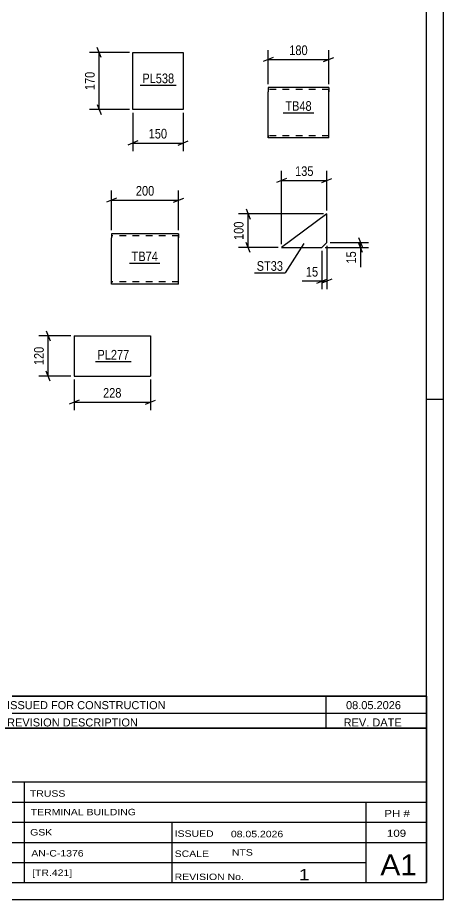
# Model space of a CAD drawing. Header units: millimetres. Extents: x 0 to 841, y 0 to 594.
# Drawn here: x 714.2 to 841, y 0 to 262.8 of the extents above; entities that cross this region are included whole.
import ezdxf

# ---------------------------------------------------------------- set-up
doc = ezdxf.new("R2010")
doc.units = ezdxf.units.MM
doc.linetypes.add('DXK_LINE_DOT2', pattern=[3.9198, 1.9599, -1.9599])
doc.styles.add('Arial Narrow', font='ARIALN.TTF', dxfattribs={"height": 0.2})

# ---------------------------------------------------------------- blocks, each defined once
blk = doc.blocks.new('Unknown-317311647-1113')
at = {"color": 5, "linetype": 'Continuous'}
for p, q in [((841, 0), (841, 594)), ((836, 5), (836, 589)), ((841, 149), (836, 149)), ((5, 5), (836, 5)), ((0, 0), (841, 0))]:
    blk.add_line(p, q, dxfattribs=at)
blk = doc.blocks.new('Part-317311647-6593 - 6589')
at = {"color": 2, "linetype": 'Continuous'}
for p, q in [((748.44, 235.46), (748.44, 252.46)), ((748.44, 252.46), (763.44, 252.46)), ((763.44, 252.46), (763.44, 235.46)), ((763.44, 235.46), (748.44, 235.46))]:
    blk.add_line(p, q, dxfattribs=at)
blk = doc.blocks.new('Part-317311647-6625 - 6620')
at = {"color": 2, "linetype": 'Continuous'}
for p, q in [((788.83, 241.96), (788.83, 240.76)), ((806.83, 241.96), (788.83, 241.96)), ((806.83, 241.96), (806.83, 241.87)), ((806.83, 241.87), (806.83, 240.76)), ((788.83, 227.7), (788.83, 240.76)), ((806.83, 226.96), (806.83, 240.76)), ((788.83, 227.05), (788.83, 227.7)), ((788.83, 226.96), (788.83, 227.05)), ((806.83, 226.96), (788.83, 226.96))]:
    blk.add_line(p, q, dxfattribs=at)
at = {"color": 7, "linetype": 'DXK_LINE_DOT2'}
for p, q in [((806.83, 241.96), (806.83, 241.96)), ((806.83, 241.36), (788.83, 241.36)), ((806.83, 240.76), (806.83, 241.61)), ((788.83, 227.7), (788.83, 227.31)), ((788.83, 227.56), (788.83, 227.61)), ((806.83, 227.56), (788.83, 227.56)), ((788.83, 226.96), (788.83, 226.96)), ((806.83, 227.56), (806.83, 227.61))]:
    blk.add_line(p, q, dxfattribs=at)
blk = doc.blocks.new('Part-317311647-6697 - 6691')
at = {"color": 2, "linetype": 'Continuous'}
for p, q in [((806.31, 204.3), (792.81, 194.3)), ((806.31, 195.8), (806.31, 204.3)), ((806.31, 195.8), (804.81, 194.3)), ((792.81, 194.3), (804.81, 194.3))]:
    blk.add_line(p, q, dxfattribs=at)
blk = doc.blocks.new('Part-317311647-6750 - 6745')
at = {"color": 2, "linetype": 'Continuous'}
for p, q in [((742.13, 198.43), (742.13, 197.23)), ((762.13, 198.43), (742.13, 198.43)), ((742.13, 184.17), (742.13, 197.23)), ((762.13, 198.43), (762.13, 198.34)), ((762.13, 198.34), (762.13, 197.23)), ((762.13, 183.43), (762.13, 197.23)), ((742.13, 183.52), (742.13, 184.17)), ((742.13, 183.43), (742.13, 183.52)), ((762.13, 183.43), (742.13, 183.43))]:
    blk.add_line(p, q, dxfattribs=at)
at = {"color": 7, "linetype": 'DXK_LINE_DOT2'}
for p, q in [((762.13, 197.83), (742.13, 197.83)), ((762.13, 197.23), (762.13, 198.08)), ((742.13, 184.17), (742.13, 183.78)), ((742.13, 184.03), (742.13, 184.07)), ((762.13, 184.03), (742.13, 184.03)), ((762.13, 184.03), (762.13, 184.07)), ((742.13, 183.43), (742.13, 183.43))]:
    blk.add_line(p, q, dxfattribs=at)
blk = doc.blocks.new('Part-317311647-11336 - 11335')
at = {"color": 2, "linetype": 'Continuous'}
for p, q in [((730.97, 167.99), (730.97, 155.99)), ((730.97, 167.99), (753.72, 167.99)), ((753.72, 167.99), (753.72, 155.99)), ((730.97, 155.99), (753.72, 155.99))]:
    blk.add_line(p, q, dxfattribs=at)
blk = doc.blocks.new('StraightDimension-317311647-6595 - 6589')
at = {"color": 7, "linetype": 'Continuous'}
for p, q in [((748.44, 234.46), (748.44, 223.06)), ((763.44, 234.46), (763.44, 223.06)), ((749.94, 226.06), (746.94, 224.86)), ((761.94, 224.86), (764.94, 226.06)), ((748.44, 225.46), (763.44, 225.46))]:
    blk.add_line(p, q, dxfattribs=at)
at = {"color": 0}
blk.add_wipeout([(759.28, 226.21), (759.28, 230.41), (752.6, 230.41), (752.6, 226.21)], dxfattribs=at)
at = {"color": 3, "style": 'Arial Narrow'}
blk.add_text('150', height=2.863, dxfattribs=at).set_placement((753.2, 226.81))
blk = doc.blocks.new('StraightDimension-317311647-6606 - 6589')
at = {"color": 7, "linetype": 'Continuous'}
for p, q in [((747.44, 252.46), (735.59, 252.46)), ((739.04, 250.96), (737.84, 253.96)), ((738.44, 235.46), (738.44, 252.46)), ((737.84, 236.96), (739.04, 233.96)), ((747.44, 235.46), (735.59, 235.46))]:
    blk.add_line(p, q, dxfattribs=at)
at = {"color": 0}
blk.add_wipeout([(737.69, 247.3), (733.49, 247.3), (733.49, 240.62), (737.69, 240.62)], dxfattribs=at)
at = {"color": 3, "style": 'Arial Narrow'}
blk.add_text('170', height=2.863, rotation=90.0002, dxfattribs=at).set_placement((737.09, 241.22))
blk = doc.blocks.new('StraightDimension-317311647-6627 - 6620')
at = {"color": 7, "linetype": 'Continuous'}
for p, q in [((788.83, 242.96), (788.83, 253.18)), ((806.83, 242.96), (806.83, 253.18)), ((790.33, 250.93), (787.33, 249.73)), ((788.83, 250.33), (806.83, 250.33)), ((805.33, 249.73), (808.33, 250.93))]:
    blk.add_line(p, q, dxfattribs=at)
at = {"color": 0}
blk.add_wipeout([(801.17, 251.08), (801.17, 255.28), (794.49, 255.28), (794.49, 251.08)], dxfattribs=at)
at = {"color": 3, "style": 'Arial Narrow'}
blk.add_text('180', height=2.863, dxfattribs=at).set_placement((795.09, 251.68))
blk = doc.blocks.new('StraightDimension-317311647-6731 - 6691')
at = {"color": 7, "linetype": 'Continuous'}
for p, q in [((815.71, 197.3), (816.91, 194.3)), ((807.31, 195.8), (818.71, 195.8)), ((816.91, 192.8), (815.71, 195.8)), ((816.31, 194.3), (816.31, 195.8)), ((805.81, 194.3), (818.71, 194.3))]:
    blk.add_line(p, q, dxfattribs=at)
at = {"color": 0}
blk.add_wipeout([(815.56, 193.78), (811.36, 193.78), (811.36, 188.92), (815.56, 188.92)], dxfattribs=at)
at = {"color": 7, "linetype": 'Continuous'}
blk.add_line((816.31, 194.3), (816.31, 188.4), dxfattribs=at)
blk.add_line((816.31, 194.3), (816.31, 188.4), dxfattribs=at)
at = {"color": 3, "style": 'Arial Narrow'}
blk.add_text('15', height=2.863, rotation=90.0002, dxfattribs=at).set_placement((814.96, 189.52))
blk = doc.blocks.new('StraightDimension-317311647-6699 - 6691')
at = {"color": 7, "linetype": 'Continuous'}
for p, q in [((792.81, 195.3), (792.81, 217.15)), ((806.31, 205.3), (806.31, 217.15)), ((794.31, 214.9), (791.31, 213.7)), ((792.81, 214.3), (806.31, 214.3)), ((804.81, 213.7), (807.81, 214.9))]:
    blk.add_line(p, q, dxfattribs=at)
at = {"color": 0}
blk.add_wipeout([(802.9, 215.05), (802.9, 219.25), (796.22, 219.25), (796.22, 215.05)], dxfattribs=at)
at = {"color": 3, "style": 'Arial Narrow'}
blk.add_text('135', height=2.863, dxfattribs=at).set_placement((796.82, 215.65))
blk = doc.blocks.new('StraightDimension-317311647-6708 - 6691')
at = {"color": 7, "linetype": 'Continuous'}
for p, q in [((806.31, 194.8), (806.31, 181.9)), ((804.81, 193.3), (804.81, 181.9)), ((803.31, 183.7), (806.31, 184.9)), ((807.81, 184.9), (804.81, 183.7)), ((804.81, 184.3), (806.31, 184.3))]:
    blk.add_line(p, q, dxfattribs=at)
at = {"color": 0}
blk.add_wipeout([(804.29, 185.05), (804.29, 189.25), (799.43, 189.25), (799.43, 185.05)], dxfattribs=at)
at = {"color": 7, "linetype": 'Continuous'}
blk.add_line((804.81, 184.3), (798.91, 184.3), dxfattribs=at)
blk.add_line((804.81, 184.3), (798.91, 184.3), dxfattribs=at)
at = {"color": 3, "style": 'Arial Narrow'}
blk.add_text('15', height=2.863, dxfattribs=at).set_placement((800.03, 185.65))
blk = doc.blocks.new('StraightDimension-317311647-6722 - 6691')
at = {"color": 7, "linetype": 'Continuous'}
for p, q in [((782.21, 205.8), (783.41, 202.8)), ((805.31, 204.3), (779.96, 204.3)), ((782.81, 194.3), (782.81, 204.3)), ((783.41, 192.8), (782.21, 195.8)), ((791.81, 194.3), (779.96, 194.3))]:
    blk.add_line(p, q, dxfattribs=at)
at = {"color": 0}
blk.add_wipeout([(782.06, 202.64), (777.86, 202.64), (777.86, 195.96), (782.06, 195.96)], dxfattribs=at)
at = {"color": 3, "style": 'Arial Narrow'}
blk.add_text('100', height=2.863, rotation=90.0002, dxfattribs=at).set_placement((781.46, 196.56))
blk = doc.blocks.new('StraightDimension-317311647-6752 - 6745')
at = {"color": 7, "linetype": 'Continuous'}
for p, q in [((742.13, 199.43), (742.13, 211.28)), ((762.13, 199.43), (762.13, 211.28)), ((743.63, 209.03), (740.63, 207.83)), ((742.13, 208.43), (762.13, 208.43)), ((760.63, 207.83), (763.63, 209.03))]:
    blk.add_line(p, q, dxfattribs=at)
at = {"color": 0}
blk.add_wipeout([(755.47, 209.18), (755.47, 213.38), (748.78, 213.38), (748.78, 209.18)], dxfattribs=at)
at = {"color": 3, "style": 'Arial Narrow'}
blk.add_text('200', height=2.863, dxfattribs=at).set_placement((749.38, 209.78))
blk = doc.blocks.new('StraightDimension-317311647-11481 - 11335')
at = {"color": 7, "linetype": 'Continuous'}
for p, q in [((730.97, 154.99), (730.97, 145.8)), ((753.72, 154.99), (753.72, 145.8)), ((732.47, 148.8), (729.47, 147.6)), ((730.97, 148.2), (753.72, 148.2)), ((752.22, 147.6), (755.22, 148.8))]:
    blk.add_line(p, q, dxfattribs=at)
at = {"color": 0}
blk.add_wipeout([(745.69, 148.95), (745.69, 153.15), (739, 153.15), (739, 148.95)], dxfattribs=at)
at = {"color": 3, "style": 'Arial Narrow'}
blk.add_text('228', height=2.863, dxfattribs=at).set_placement((739.6, 149.55))
blk = doc.blocks.new('StraightDimension-317311647-11477 - 11335')
at = {"color": 7, "linetype": 'Continuous'}
for p, q in [((722.68, 169.49), (723.88, 166.49)), ((729.97, 167.99), (720.43, 167.99)), ((723.28, 155.99), (723.28, 167.99)), ((729.97, 155.99), (720.43, 155.99)), ((723.88, 154.49), (722.68, 157.49))]:
    blk.add_line(p, q, dxfattribs=at)
at = {"color": 0}
blk.add_wipeout([(722.53, 165.33), (718.33, 165.33), (718.33, 158.65), (722.53, 158.65)], dxfattribs=at)
at = {"color": 3, "style": 'Arial Narrow'}
blk.add_text('120', height=2.863, rotation=90.0002, dxfattribs=at).set_placement((721.93, 159.25))
blk = doc.blocks.new('Unknown-317311647-12597')
at = {"color": 7, "linetype": 'Continuous'}
for p, q in [((676, 51.05), (676, 5)), ((676, 51.05), (836, 51.05)), ((836, 51), (836, 5)), ((676, 35), (836, 35)), ((716.14, 35), (716.14, 5)), ((676, 29), (836, 29)), ((818, 5.05), (818, 29.05)), ((676, 23), (836, 23)), ((760.14, 23), (760.14, 5)), ((676, 17), (836, 17)), ((676, 11), (818, 11)), ((676, 5), (836, 5))]:
    blk.add_line(p, q, dxfattribs=at)
at = {"color": 7, "style": 'Arial Narrow'}
for s, height, width, p in [('DRAWING TITLE', 1.9089, 1.425378, (680.88, 30.61)), ('TRUSS', 1.909, 1.425378, (717.81, 30.59)), ('CONTRACT', 1.909, 1.425378, (680.88, 24.71)), ('TERMINAL BUILDING', 1.9089, 1.425378, (718.06, 25.07)), ('MODELLED BY', 1.9089, 1.425378, (680.88, 18.98)), ('GSK', 1.909, 1.425378, (717.88, 19.04)), ('ISSUED', 1.909, 1.425378, (760.94, 18.64)), ('08.05.2026', 1.909, 1.425378, (777.69, 18.52)), ('CONTRACT NO', 1.9089, 1.425378, (680.88, 12.66)), ('AN-C-1376', 1.909, 1.425378, (718.23, 12.78)), ('SCALE', 1.909, 1.425378, (760.94, 12.65)), ('A1', 6.204, 1.25, (822.24, 7.2)), ('DRAWING No', 1.909, 1.425378, (680.56, 7)), ('[TR.421]', 1.909, 1.425378, (718.46, 6.99)), ('1', 3.34, 1.5, (797.91, 5.68)), ('REVISION No.', 1.9089, 1.425378, (760.94, 5.77))]:
    blk.add_text(s, height=height, dxfattribs=dict(at, width=width)).set_placement(p)
at = {"color": 7, "linetype": 'Continuous', "style": 'Arial Narrow'}
for s, height, width, p in [('PH #', 2.1, 1.42538, (823.4, 24.55)), ('109', 2.1, 1.42538, (824.19, 18.65)), ('NTS', 1.909, 1.425378, (778, 13.05))]:
    blk.add_text(s, height=height, dxfattribs=dict(at, width=width)).set_placement(p)
blk = doc.blocks.new('Unknown-317311647-12600')
at = {"color": 7, "linetype": 'Continuous'}
for p, q in [((676, 60.55), (836, 60.55)), ((836, 60.55), (676, 60.55)), ((676, 60.55), (676, 55.55)), ((685, 60.55), (685, 55.55)), ((709, 60.55), (709, 55.55)), ((806, 60.55), (806, 55.55)), ((836, 60.55), (836, 55.55)), ((676, 55.55), (836, 55.55)), ((676, 55.55), (676, 51.05)), ((676, 55.55), (836, 55.55)), ((685, 55.55), (685, 51.05)), ((709, 55.55), (709, 51.05)), ((806, 55.55), (806, 51.05)), ((836, 55.55), (836, 51.05)), ((836, 51.05), (676, 51.05))]:
    blk.add_line(p, q, dxfattribs=at)
at = {"color": 7, "linetype": 'Continuous', "style": 'Arial Narrow'}
for s, height, width, p in [('1', 2.39, 1.196471, (679.16, 56.7)), ('0', 2.39, 1.196471, (694, 56.7)), ('ISSUED FOR CONSTRUCTION', 2.3861, 1.196471, (711, 56.7)), ('08.05.2026', 2.386, 1.196471, (812, 56.7)), ('No', 2.386, 1.2, (677.54, 51.55)), ('REV MARK', 2.386, 1.2, (686, 51.55)), ('REVISION DESCRIPTION', 2.3861, 1.2, (711, 51.55)), ('REV. DATE', 2.386, 1.2, (811.28, 51.55))]:
    blk.add_text(s, height=height, dxfattribs=dict(at, width=width)).set_placement(p)
blk = doc.blocks.new('Mark-317311647-6591 - 6589')
at = {"color": 0}
blk.add_wipeout([(760.8, 243.3), (760.8, 246.3), (751.3, 246.3), (751.3, 243.3)], dxfattribs=at)
blk.add_wipeout([(760.8, 243.3), (760.8, 246.3), (751.3, 246.3), (751.3, 243.3)], dxfattribs=at)
at = {"color": 30, "linetype": 'Continuous'}
blk.add_line((750.7, 242.7), (761.4, 242.7), dxfattribs=at)
at = {"color": 3, "style": 'Arial Narrow'}
blk.add_text('PL538', height=2.863, dxfattribs=at).set_placement((751.3, 243.3))
blk = doc.blocks.new('Mark-317311647-6623 - 6620')
at = {"color": 0}
blk.add_wipeout([(801.76, 235.06), (801.76, 238.06), (793.91, 238.06), (793.91, 235.06)], dxfattribs=at)
blk.add_wipeout([(801.76, 235.06), (801.76, 238.06), (793.91, 238.06), (793.91, 235.06)], dxfattribs=at)
at = {"color": 30, "linetype": 'Continuous'}
blk.add_line((793.31, 234.46), (802.36, 234.46), dxfattribs=at)
at = {"color": 3, "style": 'Arial Narrow'}
blk.add_text('TB48', height=2.863, dxfattribs=at).set_placement((793.91, 235.06))
blk = doc.blocks.new('Mark-317311647-6693 - 6691')
at = {"color": 0}
blk.add_wipeout([(793.22, 187.37), (793.22, 190.37), (785.37, 190.37), (785.37, 187.37)], dxfattribs=at)
blk.add_wipeout([(793.22, 187.37), (793.22, 190.37), (785.37, 190.37), (785.37, 187.37)], dxfattribs=at)
at = {"color": 30, "linetype": 'Continuous'}
for p in [(799.44, 195.55), (784.77, 186.77)]:
    blk.add_line(p, (793.82, 186.77), dxfattribs=at)
at = {"color": 3, "style": 'Arial Narrow'}
blk.add_text('ST33', height=2.863, dxfattribs=at).set_placement((785.37, 187.37))
blk = doc.blocks.new('Mark-317311647-6748 - 6745')
at = {"color": 0}
blk.add_wipeout([(755.94, 190.24), (755.94, 193.24), (748.09, 193.24), (748.09, 190.24)], dxfattribs=at)
blk.add_wipeout([(755.94, 190.24), (755.94, 193.24), (748.09, 193.24), (748.09, 190.24)], dxfattribs=at)
at = {"color": 30, "linetype": 'Continuous'}
blk.add_line((747.49, 189.64), (756.54, 189.64), dxfattribs=at)
at = {"color": 3, "style": 'Arial Narrow'}
blk.add_text('TB74', height=2.863, dxfattribs=at).set_placement((748.09, 190.24))
blk = doc.blocks.new('Mark-317311647-11545 - 11335')
at = {"color": 0}
blk.add_wipeout([(747.42, 160.91), (747.42, 163.91), (737.92, 163.91), (737.92, 160.91)], dxfattribs=at)
blk.add_wipeout([(747.42, 160.91), (747.42, 163.91), (737.92, 163.91), (737.92, 160.91)], dxfattribs=at)
at = {"color": 30, "linetype": 'Continuous'}
blk.add_line((737.32, 160.31), (748.02, 160.31), dxfattribs=at)
at = {"color": 3, "style": 'Arial Narrow'}
blk.add_text('PL277', height=2.863, dxfattribs=at).set_placement((737.92, 160.91))

msp = doc.modelspace()

# ---------------------------------------------------------------- block references
for name in ['Unknown-317311647-1113', 'Part-317311647-6593 - 6589', 'Part-317311647-6625 - 6620', 'Part-317311647-6697 - 6691', 'Part-317311647-6750 - 6745', 'Part-317311647-11336 - 11335', 'Unknown-317311647-12600', 'Unknown-317311647-12597']:
    msp.add_blockref(name, (0, 0))

# ---------------------------------------------------------------- next in the draw order: block references
for name in ['StraightDimension-317311647-6627 - 6620', 'Mark-317311647-6591 - 6589', 'Mark-317311647-6623 - 6620', 'StraightDimension-317311647-6595 - 6589', 'StraightDimension-317311647-6752 - 6745', 'StraightDimension-317311647-6731 - 6691', 'Mark-317311647-6748 - 6745', 'Mark-317311647-11545 - 11335', 'StraightDimension-317311647-11481 - 11335']:
    msp.add_blockref(name, (0, 0))

# ---------------------------------------------------------------- next in the draw order: block references
for name in ['StraightDimension-317311647-6606 - 6589', 'StraightDimension-317311647-6699 - 6691', 'StraightDimension-317311647-11477 - 11335']:
    msp.add_blockref(name, (0, 0))

# ---------------------------------------------------------------- next in the draw order: block references
msp.add_blockref('StraightDimension-317311647-6708 - 6691', (0, 0))

# ---------------------------------------------------------------- next in the draw order: block references
msp.add_blockref('StraightDimension-317311647-6722 - 6691', (0, 0))

# ---------------------------------------------------------------- next in the draw order: block references
msp.add_blockref('Mark-317311647-6693 - 6691', (0, 0))

doc.saveas('drawing.dxf')
